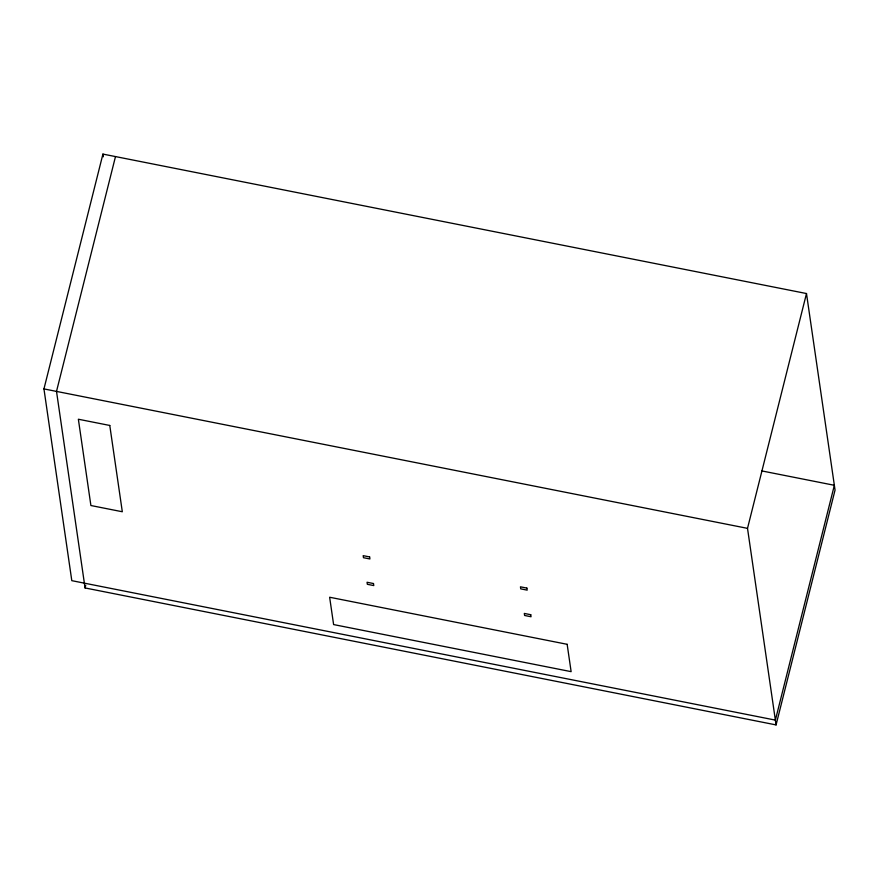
<?xml version="1.0" encoding="UTF-8"?>
<svg xmlns="http://www.w3.org/2000/svg" width="879" height="879" viewBox="0 0 879 879"><rect width="100%" height="100%" fill="white"/><g stroke="black" fill="none" stroke-linecap="round" stroke-linejoin="round"><path stroke-width="1.32" d="M761.621 470.88L834.358 485.296L775.377 720.11L71.803 580.667L43.95 388.914L102.931 154.089L806.493 293.542L835.05 490.086L776.069 724.911L85.065 587.952L56.509 391.397L115.49 156.583M85.065 587.952L85.735 585.293M776.069 724.911L747.513 528.356L806.493 293.542M43.95 388.914L747.513 528.356M102.931 154.089L103.326 156.792M109.776 425.458L78.363 419.228L90.9 505.524L122.313 511.754L109.776 425.458M369.619 556.923L363.181 555.649L363.477 557.693L369.916 558.967L369.619 556.923M526.884 588.095L520.445 586.82L520.742 588.864L527.18 590.139L526.884 588.095M373.487 583.535L367.048 582.261L367.345 584.304L373.784 585.579L373.487 583.535M530.751 614.707L524.313 613.432L524.609 615.476L531.048 616.75L530.751 614.707M567.153 644.307L329.636 597.237L333.613 624.573L571.13 671.655L567.153 644.307"/></g></svg>
